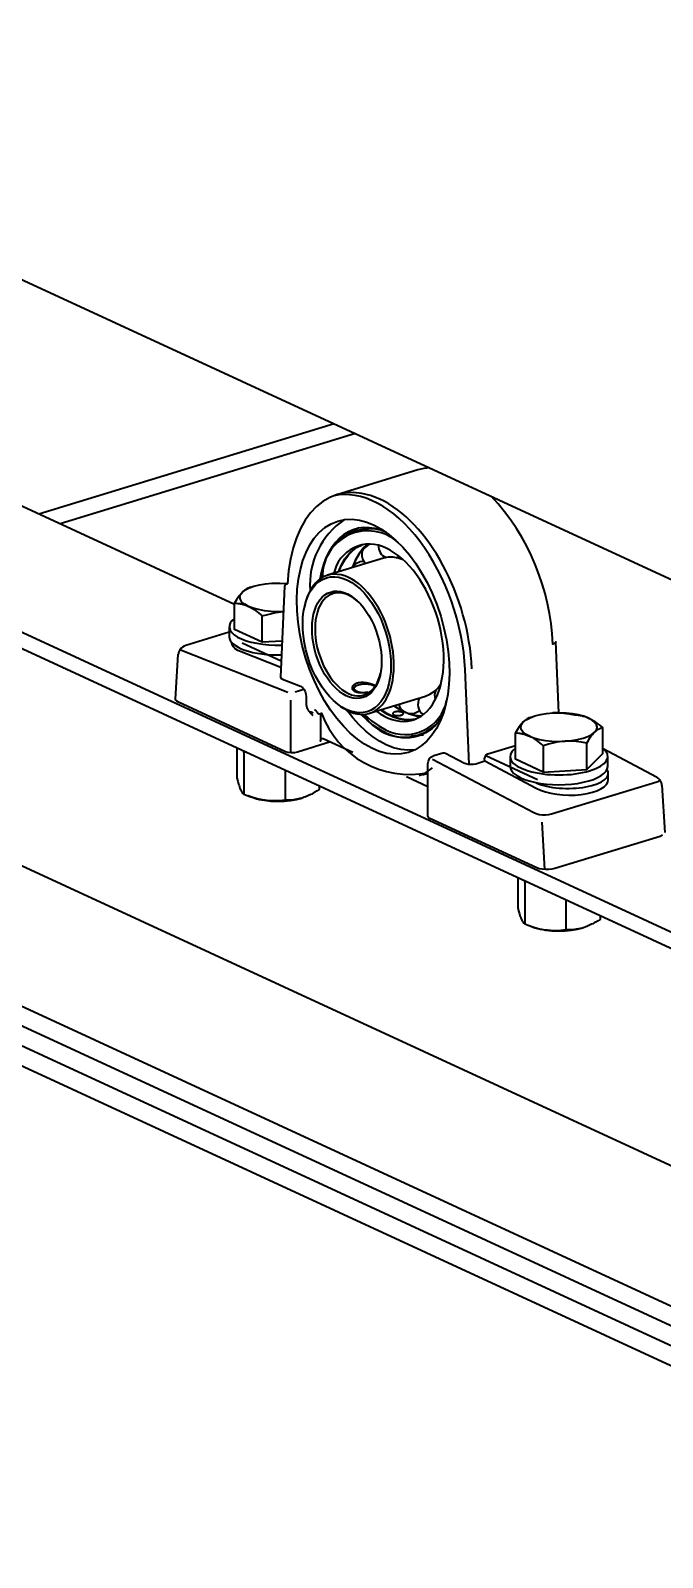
# Model space of a CAD drawing. Header units: millimetres. Extents: x -8400 to 8400, y -5940 to 5940.
# Drawn here: x 3579.7 to 3705.1, y 2320.7 to 2623.4 of the extents above; entities that cross this region are included whole.
import ezdxf

# ---------------------------------------------------------------- set-up
doc = ezdxf.new("R2010")
doc.units = ezdxf.units.MM
doc.layers.add('粗实线层', color=7, linetype='Continuous', lineweight=35)

msp = doc.modelspace()

# ---------------------------------------------------------------- linework, layer by layer
at = {"layer": '粗实线层', "linetype": 'Continuous', "lineweight": 35}
for points in [[(3442.557, 2636.556), (3902.669, 2424.31)], [(5429.862, 1647.928), (5429.862, 1649.826), (3411.605, 2580.833), (3427.906, 2585.814)], [(3411.605, 2580.833), (3411.605, 2578.936), (3411.713, 2578.203), (3412.025, 2577.617), (3412.506, 2577.242), (5429.848, 1646.656)], [(3620.203, 2509.631), (3532.629, 2550.028)], [(3639.978, 2545.491), (3581.327, 2527.571)], [(3644.227, 2543.531), (3585.576, 2525.611)], [(3656.567, 2536.313), (3640.513, 2531.408)], [(3658.95, 2536.736), (3657.741, 2536.595), (3656.568, 2536.313)], [(3644.851, 2524.834), (3642.849, 2523.717)], [(3640.803, 2516.099), (3641.39, 2517.491), (3642.099, 2518.72), (3642.921, 2519.773), (3643.846, 2520.635), (3644.863, 2521.297)], [(3640.903, 2516.129), (3641.441, 2517.392), (3642.081, 2518.521), (3642.815, 2519.503), (3643.638, 2520.328), (3644.539, 2520.987), (3645.51, 2521.475)], [(3646.898, 2521.619), (3645.869, 2520.768), (3644.954, 2519.692), (3644.169, 2518.406), (3643.524, 2516.93)], [(3645.741, 2520.804), (3644.862, 2519.641), (3644.12, 2518.336), (3643.582, 2517.088)], [(3653.684, 2518.498), (3652.655, 2518.85), (3651.644, 2519.022), (3650.661, 2519.014), (3649.72, 2518.824)], [(3649.721, 2518.824), (3638.616, 2515.431)], [(3622.919, 2512.868), (3622.522, 2512.681), (3622.328, 2512.561), (3622.132, 2512.421), (3621.935, 2512.259), (3621.736, 2512.075), (3621.686, 2512.025), (3621.637, 2511.974), (3621.612, 2511.948), (3621.587, 2511.922), (3621.562, 2511.895), (3621.538, 2511.868), (3621.439, 2511.757), (3621.34, 2511.641), (3621.144, 2511.394), (3620.949, 2511.13), (3620.562, 2510.551), (3620.179, 2509.914)], [(3630.015, 2508.256), (3628.699, 2508.22), (3627.386, 2508.27), (3626.116, 2508.406), (3624.928, 2508.622), (3623.858, 2508.912), (3622.939, 2509.268), (3622.198, 2509.678), (3621.659, 2510.13), (3621.336, 2510.611), (3621.241, 2511.105), (3621.375, 2511.598), (3621.736, 2512.075), (3622.312, 2512.521), (3623.085, 2512.922), (3624.032, 2513.267), (3625.125, 2513.545), (3626.329, 2513.748), (3627.609, 2513.869), (3629.167, 2513.902), (3630.71, 2513.815)], [(3623.416, 2513.057), (3622.919, 2512.867)], [(3630.708, 2513.763), (3630.256, 2513.54), (3630.087, 2513.249), (3629.303, 2495.222), (3629.397, 2495.026), (3629.683, 2494.857), (3633.302, 2493.427), (3633.642, 2493.211), (3633.951, 2492.855), (3634.198, 2492.394), (3634.357, 2491.877), (3634.412, 2491.356), (3634.412, 2489.971), (3634.415, 2489.87), (3634.42, 2489.772), (3634.43, 2489.676), (3634.443, 2489.581), (3634.46, 2489.489), (3634.48, 2489.398), (3634.492, 2489.353), (3634.504, 2489.309), (3634.517, 2489.265), (3634.531, 2489.221), (3634.593, 2489.053), (3634.664, 2488.895), (3634.745, 2488.745), (3634.834, 2488.603), (3634.881, 2488.535), (3634.93, 2488.468), (3634.981, 2488.404), (3635.033, 2488.34), (3635.14, 2488.218), (3635.251, 2488.102), (3635.365, 2487.989), (3635.481, 2487.88), (3635.54, 2487.827), (3635.599, 2487.774), (3635.628, 2487.747), (3635.658, 2487.721), (3635.673, 2487.707), (3635.688, 2487.694), (3635.703, 2487.681), (3635.717, 2487.668)], [(3458.919, 2512.749), (4426.231, 2066.534)], [(3625.699, 2502.146), (3620.179, 2504.692), (3620.179, 2509.914), (3620.518, 2509.894), (3620.859, 2509.86), (3620.945, 2509.849), (3621.031, 2509.837), (3621.118, 2509.824), (3621.203, 2509.81), (3621.376, 2509.778), (3621.548, 2509.741), (3621.895, 2509.654), (3622.242, 2509.547), (3622.59, 2509.418), (3622.939, 2509.268), (3623.289, 2509.095), (3623.641, 2508.9), (3623.685, 2508.875), (3623.729, 2508.848), (3623.773, 2508.822), (3623.817, 2508.795), (3623.905, 2508.74), (3623.992, 2508.685), (3624.166, 2508.57), (3624.34, 2508.452), (3624.684, 2508.202), (3625.025, 2507.937), (3625.363, 2507.658), (3625.699, 2507.368)], [(3644.913, 2510.014), (3643.868, 2510.877), (3642.796, 2511.5)], [(3415.693, 2508.759), (3413.26, 2507.561), (3412.732, 2507.206), (3412.27, 2506.703), (3411.911, 2506.092), (3411.683, 2505.421), (3411.605, 2504.743), (3411.605, 2502.846), (5429.862, 1571.839), (5429.862, 1573.736)], [(3629.614, 2502.382), (3625.699, 2502.146), (3625.699, 2507.368), (3626.762, 2507.692), (3627.835, 2507.955), (3628.375, 2508.06), (3628.919, 2508.146), (3629.869, 2508.246)], [(3634.128, 2509.461), (3634.056, 2509.135)], [(3412.133, 2506.502), (5430.389, 1575.495)], [(3619.136, 2504.142), (3610.516, 2501.508), (3610.183, 2501.387), (3609.878, 2501.215), (3609.583, 2500.975), (3609.33, 2500.68), (3609.167, 2500.401), (3609.069, 2500.098), (3609.052, 2499.957), (3609.052, 2499.813)], [(3619.136, 2505.214), (3619.136, 2503.264)], [(3609.685, 2500.611), (3609.388, 2500.758)], [(3629.386, 2497.135), (3621.481, 2500.259), (3620.847, 2500.551), (3620.341, 2500.872), (3619.972, 2501.218), (3619.748, 2501.582), (3619.673, 2501.956), (3619.673, 2502.07)], [(3629.442, 2498.432), (3621.716, 2501.996)], [(3639.253, 2482.385), (3632.65, 2480.368), (3632.07, 2480.253), (3631.416, 2480.23), (3630.788, 2480.302), (3630.283, 2480.459), (3609.044, 2490.257), (3608.725, 2490.446), (3608.531, 2490.658), (3608.475, 2490.88), (3609.02, 2499.776)], [(3609.685, 2500.611), (3630.735, 2492.292)], [(3666.752, 2477.969), (3665.968, 2496.724)], [(3632.194, 2492.31), (3633.956, 2492.848)], [(3648.072, 2493.572), (3648.017, 2493.598), (3647.937, 2493.634), (3647.852, 2493.67), (3647.763, 2493.705), (3647.668, 2493.741), (3647.62, 2493.758), (3647.57, 2493.776), (3647.52, 2493.793), (3647.469, 2493.81), (3647.365, 2493.843), (3647.257, 2493.875), (3647.147, 2493.907), (3647.034, 2493.937), (3647.006, 2493.944), (3646.977, 2493.951), (3646.947, 2493.959), (3646.918, 2493.966), (3646.859, 2493.98), (3646.8, 2493.993), (3646.682, 2494.018), (3646.562, 2494.042), (3646.441, 2494.064), (3646.318, 2494.084), (3646.257, 2494.093), (3646.195, 2494.101), (3646.133, 2494.109), (3646.071, 2494.117), (3645.947, 2494.13), (3645.824, 2494.139), (3645.702, 2494.147), (3645.58, 2494.151), (3645.46, 2494.152), (3645.34, 2494.151), (3645.28, 2494.149), (3645.221, 2494.146), (3645.163, 2494.142), (3645.105, 2494.138), (3644.992, 2494.126), (3644.881, 2494.112), (3644.773, 2494.094), (3644.668, 2494.073), (3644.616, 2494.061), (3644.566, 2494.048), (3644.541, 2494.042), (3644.516, 2494.035), (3644.491, 2494.028), (3644.467, 2494.02), (3644.372, 2493.989), (3644.282, 2493.955), (3644.196, 2493.918), (3644.115, 2493.878), (3644.038, 2493.836), (3643.966, 2493.79), (3643.898, 2493.742), (3643.837, 2493.692), (3643.781, 2493.641), (3643.731, 2493.587), (3643.686, 2493.532), (3643.646, 2493.475), (3643.637, 2493.461), (3643.629, 2493.446), (3643.621, 2493.432), (3643.613, 2493.417), (3643.598, 2493.388), (3643.585, 2493.358), (3643.563, 2493.299), (3643.548, 2493.239), (3643.538, 2493.179), (3643.534, 2493.119), (3643.535, 2493.089), (3643.537, 2493.059), (3643.54, 2493.029), (3643.545, 2492.999), (3643.56, 2492.941), (3643.581, 2492.883), (3643.607, 2492.827), (3643.639, 2492.772), (3643.677, 2492.719), (3643.721, 2492.667), (3643.745, 2492.641), (3643.771, 2492.616), (3643.798, 2492.592), (3643.827, 2492.568), (3643.887, 2492.523), (3643.953, 2492.48), (3644.024, 2492.44), (3644.101, 2492.402), (3644.182, 2492.367), (3644.268, 2492.335), (3644.357, 2492.306), (3644.45, 2492.28), (3644.548, 2492.257), (3644.649, 2492.238), (3644.675, 2492.233), (3644.701, 2492.229), (3644.728, 2492.225), (3644.754, 2492.221), (3644.808, 2492.214), (3644.862, 2492.207), (3644.972, 2492.196), (3645.085, 2492.188), (3645.2, 2492.183), (3645.317, 2492.181), (3645.377, 2492.181), (3645.436, 2492.182), (3645.497, 2492.183), (3645.557, 2492.185), (3645.679, 2492.191), (3645.802, 2492.199), (3645.924, 2492.209), (3646.047, 2492.221), (3646.17, 2492.236), (3646.294, 2492.252), (3646.325, 2492.257), (3646.356, 2492.261), (3646.387, 2492.266), (3646.417, 2492.271), (3646.479, 2492.28), (3646.54, 2492.29), (3646.728, 2492.324)], [(3644.059, 2493.333), (3643.751, 2493.072), (3643.589, 2492.884), (3643.534, 2492.688)], [(3648.038, 2493.35), (3647.91, 2493.438), (3647.755, 2493.518), (3647.273, 2493.683), (3646.682, 2493.787), (3646.035, 2493.821), (3645.39, 2493.782), (3644.806, 2493.673), (3644.332, 2493.504), (3644.013, 2493.291), (3643.875, 2493.051), (3643.932, 2492.807), (3644.178, 2492.58), (3644.592, 2492.391), (3645.136, 2492.255), (3645.763, 2492.186)], [(3658.08, 2491.464), (3658.966, 2491.833), (3659.785, 2492.375), (3660.528, 2493.083), (3661.184, 2493.949)], [(3631.345, 2480.233), (3631.345, 2490.683)], [(3639.675, 2490.744), (3639.917, 2490.514)], [(3655.97, 2480.821), (3654.599, 2480.75), (3653.188, 2480.894), (3651.751, 2481.251), (3650.3, 2481.818), (3648.927, 2482.544), (3647.564, 2483.447), (3646.224, 2484.52), (3644.918, 2485.754), (3643.656, 2487.139), (3642.449, 2488.664)], [(3646.976, 2488.072), (3658.08, 2491.464)], [(3655.434, 2486.699), (3654.222, 2486.679), (3652.973, 2486.877), (3651.702, 2487.29), (3650.427, 2487.914), (3649.162, 2488.74)], [(3656.069, 2486.913), (3654.992, 2486.774), (3653.876, 2486.818), (3652.734, 2487.042), (3651.576, 2487.445), (3650.415, 2488.023), (3649.264, 2488.77)], [(3651.884, 2489.57), (3653.244, 2488.707), (3654.613, 2488.081), (3655.972, 2487.7), (3657.302, 2487.569)], [(3652.017, 2489.412), (3652.996, 2488.837), (3654.834, 2487.967), (3656.703, 2487.42)], [(3902.669, 2268.335), (3431.926, 2485.485), (3437.148, 2487.08), (3901.648, 2272.809)], [(3634.991, 2488.391), (3635.375, 2488.378), (3635.773, 2488.139)], [(3637.218, 2488.022), (3637.218, 2482.544), (3637.29, 2482.901), (3637.484, 2483.097), (3637.749, 2483.079), (3643.694, 2480.337)], [(3679.184, 2487.332), (3678.687, 2487.142), (3678.29, 2486.955), (3678.095, 2486.836), (3677.899, 2486.696), (3677.702, 2486.534), (3677.504, 2486.35), (3677.454, 2486.3), (3677.405, 2486.249), (3677.38, 2486.223), (3677.355, 2486.197), (3677.33, 2486.17), (3677.305, 2486.143), (3677.206, 2486.032), (3677.107, 2485.916), (3676.912, 2485.669), (3676.716, 2485.405), (3676.33, 2484.825), (3675.947, 2484.189)], [(3681.466, 2481.643), (3681.131, 2481.933), (3680.792, 2482.212), (3680.451, 2482.476), (3680.107, 2482.726), (3679.934, 2482.845), (3679.76, 2482.96), (3679.673, 2483.015), (3679.585, 2483.07), (3679.541, 2483.097), (3679.497, 2483.123), (3679.453, 2483.149), (3679.409, 2483.175), (3679.057, 2483.37), (3678.706, 2483.543), (3677.966, 2483.953), (3677.426, 2484.405), (3677.104, 2484.886), (3677.008, 2485.38), (3677.143, 2485.873), (3677.504, 2486.35), (3678.08, 2486.795), (3678.853, 2487.197), (3679.8, 2487.542), (3680.893, 2487.82), (3682.097, 2488.023), (3683.377, 2488.144)], [(3690.1, 2482.164), (3690.483, 2482.802), (3690.87, 2483.381), (3691.065, 2483.646), (3691.261, 2483.892), (3691.458, 2484.119), (3691.657, 2484.325), (3692.017, 2484.801), (3692.152, 2485.295), (3692.057, 2485.789), (3691.734, 2486.269), (3691.195, 2486.722), (3690.454, 2487.132), (3689.534, 2487.487), (3688.465, 2487.778), (3687.277, 2487.994), (3686.007, 2488.129), (3684.694, 2488.18), (3683.377, 2488.144), (3683.927, 2488.166), (3684.473, 2488.167), (3685.017, 2488.147), (3685.558, 2488.107), (3686.63, 2487.974), (3687.694, 2487.778), (3688.032, 2487.758), (3688.374, 2487.724), (3688.46, 2487.713), (3688.546, 2487.701), (3688.632, 2487.688), (3688.718, 2487.673), (3688.89, 2487.642), (3689.063, 2487.605), (3689.409, 2487.518), (3689.756, 2487.41), (3690.104, 2487.282), (3690.454, 2487.132), (3690.804, 2486.959), (3691.156, 2486.764), (3691.2, 2486.738), (3691.244, 2486.712), (3691.288, 2486.686), (3691.332, 2486.659), (3691.419, 2486.604), (3691.507, 2486.549), (3691.681, 2486.434), (3691.854, 2486.315), (3692.198, 2486.065), (3692.539, 2485.801), (3692.878, 2485.522), (3693.213, 2485.232)], [(3690.001, 2487.322), (3689.977, 2487.332)], [(3655.151, 2483.599), (3657.687, 2483.8)], [(3681.466, 2476.42), (3690.1, 2476.942), (3690.1, 2482.164), (3689.038, 2482.36), (3687.966, 2482.493), (3687.426, 2482.533), (3686.881, 2482.553), (3686.608, 2482.555), (3686.334, 2482.553), (3686.265, 2482.551), (3686.196, 2482.549), (3686.127, 2482.547), (3686.058, 2482.544), (3685.921, 2482.538), (3685.783, 2482.53), (3685.233, 2482.486), (3684.687, 2482.421), (3684.143, 2482.335), (3683.602, 2482.23), (3682.53, 2481.967), (3681.466, 2481.643), (3681.466, 2476.42), (3675.947, 2478.967), (3675.947, 2484.189), (3676.285, 2484.17), (3676.627, 2484.135), (3676.713, 2484.124), (3676.799, 2484.112), (3676.885, 2484.099), (3676.971, 2484.084), (3677.144, 2484.053), (3677.316, 2484.016), (3677.662, 2483.929), (3678.009, 2483.821), (3678.357, 2483.693), (3678.706, 2483.543), (3679.626, 2483.187), (3680.696, 2482.897), (3681.884, 2482.681), (3683.153, 2482.545), (3684.466, 2482.495), (3685.783, 2482.53), (3687.063, 2482.651), (3688.268, 2482.854), (3689.36, 2483.132), (3690.307, 2483.477), (3691.081, 2483.879), (3691.657, 2484.325), (3691.706, 2484.373), (3691.756, 2484.42), (3691.781, 2484.443), (3691.806, 2484.465), (3691.83, 2484.488), (3691.855, 2484.51), (3691.954, 2484.593), (3692.053, 2484.672), (3692.249, 2484.812), (3692.444, 2484.931), (3692.83, 2485.114), (3693.213, 2485.232), (3693.213, 2480.009), (3690.1, 2476.942)], [(3620.641, 2481.23), (3620.641, 2475.268), (3620.813, 2474.609), (3620.985, 2474.008), (3621.072, 2473.733), (3621.159, 2473.476), (3621.247, 2473.238), (3621.336, 2473.021), (3621.358, 2472.97), (3621.38, 2472.92), (3621.391, 2472.896), (3621.403, 2472.872), (3621.413, 2472.848), (3621.424, 2472.825), (3621.469, 2472.736), (3621.513, 2472.652), (3621.6, 2472.501), (3621.687, 2472.37), (3621.86, 2472.166), (3622.03, 2472.027)], [(3622.03, 2480.288), (3621.942, 2480.636)], [(3622.559, 2480.356), (3622.03, 2480.288), (3622.03, 2472.027), (3623.037, 2471.623), (3624.052, 2471.28), (3624.564, 2471.134), (3625.078, 2471.008), (3625.596, 2470.901), (3626.116, 2470.816), (3627.386, 2470.68), (3628.699, 2470.63), (3630.015, 2470.666), (3631.296, 2470.787), (3632.5, 2470.989), (3633.592, 2471.268)], [(3669.848, 2478.623), (3669.831, 2479.021), (3669.903, 2479.445), (3670.129, 2479.809), (3670.451, 2480.015), (3675.947, 2481.694)], [(3670.041, 2479.704), (3680.303, 2474.97)], [(3705.004, 2473.757), (3705.014, 2473.85), (3705.015, 2473.943), (3704.957, 2474.258), (3704.826, 2474.556), (3704.677, 2474.796), (3704.501, 2475.011), (3704.299, 2475.196), (3704.076, 2475.352), (3704.008, 2475.393), (3703.94, 2475.43), (3693.379, 2481)], [(3630.201, 2476.82), (3630.201, 2470.858), (3629.197, 2470.742), (3628.182, 2470.69), (3627.671, 2470.69), (3627.155, 2470.711), (3626.896, 2470.729), (3626.637, 2470.752), (3626.572, 2470.759), (3626.507, 2470.766), (3626.442, 2470.774), (3626.377, 2470.781), (3626.246, 2470.798), (3626.116, 2470.816), (3624.671, 2471.092), (3623.416, 2471.478), (3622.877, 2471.684)], [(3656.818, 2475.707), (3658.203, 2476.36), (3659.503, 2477.229)], [(3659.453, 2478.982), (3679.575, 2468.37), (3680.056, 2468.173), (3680.637, 2468.03), (3681.277, 2467.95), (3681.934, 2467.94), (3682.564, 2467.998), (3683.123, 2468.123), (3704.007, 2474.503), (3704.377, 2474.645), (3704.663, 2474.816)], [(3674.904, 2479.488), (3674.904, 2477.538)], [(3694.256, 2477.538), (3694.256, 2479.488)], [(3636.984, 2473.692), (3636.984, 2472.931), (3636.568, 2472.667), (3636.148, 2472.415), (3636.042, 2472.354), (3635.937, 2472.294), (3635.831, 2472.236), (3635.725, 2472.178), (3635.513, 2472.065), (3635.301, 2471.957), (3634.876, 2471.755), (3634.45, 2471.572), (3634.022, 2471.409), (3633.592, 2471.268), (3633.162, 2471.147), (3632.73, 2471.047), (3632.676, 2471.036), (3632.622, 2471.026), (3632.568, 2471.015), (3632.514, 2471.006), (3632.406, 2470.987), (3632.298, 2470.969), (3632.085, 2470.938), (3631.872, 2470.912), (3631.449, 2470.874), (3631.03, 2470.853), (3630.614, 2470.849), (3630.201, 2470.858)], [(3658.586, 2473.467), (3654.298, 2475.445)], [(3657.478, 2475.884), (3658.586, 2476.222)], [(3694.372, 2474.931), (3694.372, 2476.208)], [(3705.026, 2473.823), (3705.571, 2464.428)], [(3634.209, 2471.478), (3634.242, 2471.49)], [(3681.779, 2457.092), (3681.233, 2466.493)], [(3676.409, 2455.505), (3676.409, 2449.543), (3676.58, 2448.884), (3676.753, 2448.283), (3676.84, 2448.008), (3676.927, 2447.751), (3677.015, 2447.513), (3677.104, 2447.296), (3677.126, 2447.245), (3677.148, 2447.195), (3677.159, 2447.171), (3677.17, 2447.147), (3677.181, 2447.123), (3677.192, 2447.1), (3677.236, 2447.011), (3677.28, 2446.927), (3677.368, 2446.776), (3677.455, 2446.645), (3677.627, 2446.441), (3677.798, 2446.302)], [(3677.798, 2454.563), (3677.71, 2454.911)], [(3678.326, 2454.631), (3677.798, 2454.563), (3677.798, 2446.302), (3678.804, 2445.898), (3679.82, 2445.555), (3680.332, 2445.409), (3680.846, 2445.282), (3681.363, 2445.176), (3681.884, 2445.091), (3683.153, 2444.955), (3684.466, 2444.905), (3685.783, 2444.94), (3687.063, 2445.061), (3688.268, 2445.264), (3689.36, 2445.542)], [(3685.969, 2451.095), (3685.969, 2445.133), (3684.964, 2445.017), (3683.95, 2444.964), (3683.438, 2444.965), (3682.923, 2444.985), (3682.664, 2445.004), (3682.405, 2445.027), (3682.34, 2445.034), (3682.275, 2445.041), (3682.209, 2445.048), (3682.144, 2445.056), (3682.013, 2445.073), (3681.884, 2445.091), (3680.438, 2445.367), (3679.184, 2445.753), (3678.645, 2445.958)], [(3692.751, 2447.967), (3692.751, 2447.205), (3692.336, 2446.942), (3691.916, 2446.69), (3691.81, 2446.629), (3691.704, 2446.569), (3691.599, 2446.51), (3691.493, 2446.453), (3691.281, 2446.34), (3691.069, 2446.232), (3690.644, 2446.03), (3690.217, 2445.847), (3689.789, 2445.684), (3689.36, 2445.542), (3688.929, 2445.422), (3688.497, 2445.322), (3688.444, 2445.311), (3688.389, 2445.301), (3688.335, 2445.29), (3688.281, 2445.28), (3688.174, 2445.261), (3688.066, 2445.244), (3687.852, 2445.213), (3687.639, 2445.187), (3687.216, 2445.149), (3686.798, 2445.128), (3686.382, 2445.123), (3685.969, 2445.133)], [(3689.977, 2445.753), (3690.01, 2445.765)]]:
    msp.add_lwpolyline(points, dxfattribs=at)
for points in [[(3684.548, 2488.164), (3683.959, 2502.257), (3683.801, 2502.008), (3683.338, 2501.795, 0.1802605), (3671.149, 2531.108)], [(3646.335, 2521.417, 0.4142177), (3646.039, 2517.86, 0.0164629), (3646.152, 2517.734)], [(3636.066, 2488.772), (3636.081, 2488.766), (3636.136, 2488.734), (3636.227, 2488.666), (3636.342, 2488.558), (3636.47, 2488.412), (3636.573, 2488.273), (3636.682, 2488.105), (3636.952, 2487.996), (3637.449, 2488.08, 0.3684406), (3658.586, 2476.296)], [(3645.924, 2487.872), (3647.351, 2486.604), (3648.817, 2485.559), (3650.3, 2484.751, 0.4970598), (3662.279, 2490.59)], [(3654.681, 2488.056, 0.126129), (3655.933, 2488.113, 0.1105271), (3656.891, 2488.658)], [(3661.426, 2487.572, -0.4183602), (3650.3, 2484.158), (3649.025, 2484.835), (3647.76, 2485.683), (3646.519, 2486.694), (3645.31, 2487.859)], [(3705.153, 2463.885), (3704.643, 2463.673), (3683.759, 2457.292), (3683.198, 2457.163), (3682.566, 2457.092), (3681.907, 2457.085), (3681.264, 2457.143), (3680.683, 2457.262), (3680.202, 2457.432), (3658.963, 2467.229), (3658.683, 2467.416), (3658.586, 2467.628), (3658.586, 2478.078, -0.3297746), (3659.777, 2479.687), (3661.539, 2480.225), (3661.801, 2480.245), (3662.079, 2480.152), (3665.697, 2478.244), (3666.091, 2478.089), (3666.574, 2477.989), (3667.099, 2477.953), (3667.614, 2477.984), (3668.07, 2478.08), (3669.848, 2478.623), (3680.067, 2473.234)]]:
    msp.add_lwpolyline(points, format="xyb", dxfattribs=at)
msp.add_lwpolyline([(3651.834, 2487.746), (3651.903, 2487.717), (3651.98, 2487.692), (3652.02, 2487.681), (3652.062, 2487.67), (3652.084, 2487.665), (3652.106, 2487.66), (3652.128, 2487.656), (3652.151, 2487.652), (3652.243, 2487.637), (3652.34, 2487.626), (3652.365, 2487.624), (3652.39, 2487.622), (3652.415, 2487.621), (3652.441, 2487.619), (3652.492, 2487.617), (3652.543, 2487.616), (3652.645, 2487.617), (3652.748, 2487.622), (3652.774, 2487.623), (3652.8, 2487.625), (3652.826, 2487.627), (3652.851, 2487.629), (3652.901, 2487.635), (3652.951, 2487.641), (3653, 2487.648), (3653.048, 2487.656), (3653.072, 2487.66), (3653.096, 2487.664), (3653.119, 2487.669), (3653.142, 2487.673), (3653.231, 2487.694), (3653.314, 2487.717), (3653.353, 2487.73), (3653.391, 2487.743), (3653.409, 2487.749), (3653.427, 2487.756), (3653.444, 2487.763), (3653.461, 2487.771), (3653.522, 2487.8), (3653.575, 2487.831), (3653.588, 2487.84), (3653.599, 2487.848), (3653.61, 2487.856), (3653.62, 2487.865), (3653.639, 2487.881), (3653.655, 2487.898), (3653.681, 2487.933), (3653.696, 2487.969), (3653.701, 2487.987), (3653.702, 2488.005), (3653.701, 2488.023), (3653.697, 2488.041), (3653.691, 2488.059), (3653.683, 2488.076), (3653.672, 2488.094), (3653.658, 2488.112), (3653.624, 2488.147), (3653.58, 2488.18), (3653.568, 2488.189), (3653.555, 2488.197), (3653.541, 2488.205), (3653.527, 2488.213), (3653.498, 2488.229), (3653.466, 2488.244), (3653.397, 2488.273), (3653.321, 2488.3), (3653.301, 2488.306), (3653.28, 2488.313), (3653.26, 2488.319), (3653.239, 2488.325), (3653.195, 2488.336), (3653.15, 2488.346), (3653.104, 2488.356), (3653.058, 2488.365), (3653.034, 2488.37), (3653.009, 2488.373), (3652.985, 2488.377), (3652.96, 2488.381), (3652.86, 2488.393), (3652.758, 2488.402), (3652.707, 2488.405), (3652.655, 2488.407), (3652.63, 2488.407), (3652.604, 2488.408), (3652.577, 2488.408), (3652.552, 2488.408), (3652.45, 2488.405), (3652.35, 2488.398), (3652.325, 2488.395), (3652.301, 2488.393), (3652.276, 2488.39), (3652.252, 2488.387), (3652.205, 2488.379), (3652.159, 2488.371), (3652.07, 2488.353), (3651.987, 2488.33), (3651.967, 2488.324), (3651.947, 2488.317), (3651.928, 2488.31), (3651.91, 2488.304), (3651.874, 2488.29), (3651.84, 2488.274), (3651.809, 2488.259), (3651.779, 2488.242), (3651.751, 2488.225), (3651.725, 2488.207), (3651.68, 2488.17), (3651.645, 2488.131), (3651.631, 2488.111), (3651.62, 2488.091), (3651.611, 2488.07), (3651.604, 2488.05), (3651.598, 2488.009), (3651.603, 2487.967), (3651.606, 2487.957), (3651.609, 2487.947), (3651.613, 2487.936), (3651.617, 2487.926), (3651.628, 2487.906), (3651.642, 2487.887), (3651.658, 2487.867), (3651.676, 2487.848), (3651.686, 2487.839), (3651.697, 2487.83), (3651.708, 2487.821), (3651.72, 2487.812), (3651.773, 2487.777)], close=True, dxfattribs=at)
for centre, radius, start, end in [((3650.555, 2513.639), 15.41, 123.62024, 184.56104), ((3647.095, 2515.11), 9.524, 72.79766, 180.81965), ((3646.644, 2515.232), 9.014, 47.67892, 181.41098), ((3646.996, 2514.398), 7.215, 62.74035, 168.55126), ((3651.283, 2521.215), 2.524, 176.50266, 244.21835), ((3651.283, 2521.215), 2.524, 294.76614, 307.96375), ((3645.749, 2515.642), 2.524, 88.46358, 148.75702), ((3659.105, 2489.853), 2.537, 69.71575, 76.16294), ((3662.424, 2491.59), 2.524, 153.8834, 198.61566), ((3662.417, 2491.601), 2.51, 120.62461, 124.5499), ((3655.195, 2490.527), 2.524, 195.77993, 236.42203), ((3659.108, 2489.865), 2.524, 150.53351, 234.40568), ((3653.8, 2492.542), 9.22, 210.47923, 323.87852)]:
    msp.add_arc(centre, radius, start, end, dxfattribs=at)
for centre, major_axis, ratio, start_param, end_param in [((3648.996, 2503.648), (-8.484, 27.76), 0.5850712, 4.2934823, 7.310196), ((3647.696, 2503.259), (-8.488, 27.749), 0.5849578, 4.3013612, 6.2429146), ((3650.302, 2504.042), (-6.271, 20.52), 0.5850046, 5.8005272, 7.1416184), ((3650.301, 2504.044), (-5.286, 17.299), 0.5850617, 2.4828287, 5.8019428), ((3642.799, 2501.745), (-4.183, 13.684), 0.584905, 5.8019363, 7.0887802), ((3642.796, 2501.751), (-3.073, 10.055), 0.585, 5.8018253, 10.2305961), ((3642.796, 2501.751), (-4.178, 13.677), 0.5850419, 2.3358648, 5.8020669), ((3628.813, 2505.214), (9.669, 0), 0.3753954, 2.6729657, 4.7916626), ((3628.818, 2503.266), (9.685, 0.002), 0.3754224, 3.1415869, 4.7822019), ((3684.58, 2479.488), (9.685, 0), 0.3754244, 2.6730188, 6.7516693), ((3684.58, 2477.538), (9.676, 0), 0.3753815, 3.1415226, 6.2831544), ((3686.314, 2476.21), (-8.085, 0.001), 0.3754961, 0.6838021, 3.3884353), ((3686.316, 2475.142), (-8.065, 0.254), 0.4074208, 0.6958297, 3.1543782)]:
    msp.add_ellipse(centre, major_axis=major_axis, ratio=ratio, start_param=start_param, end_param=end_param, dxfattribs=at)
for centre, major_axis, ratio in [((3647.69, 2503.247), (-7.007, 22.933), 0.5850535), ((3642.47, 2501.652), (-4.055, 13.275), 0.5850654), ((3642.469, 2501.652), (-3.197, 10.464), 0.5850344)]:
    msp.add_ellipse(centre, major_axis=major_axis, ratio=ratio, dxfattribs=at)

doc.saveas('drawing.dxf')
